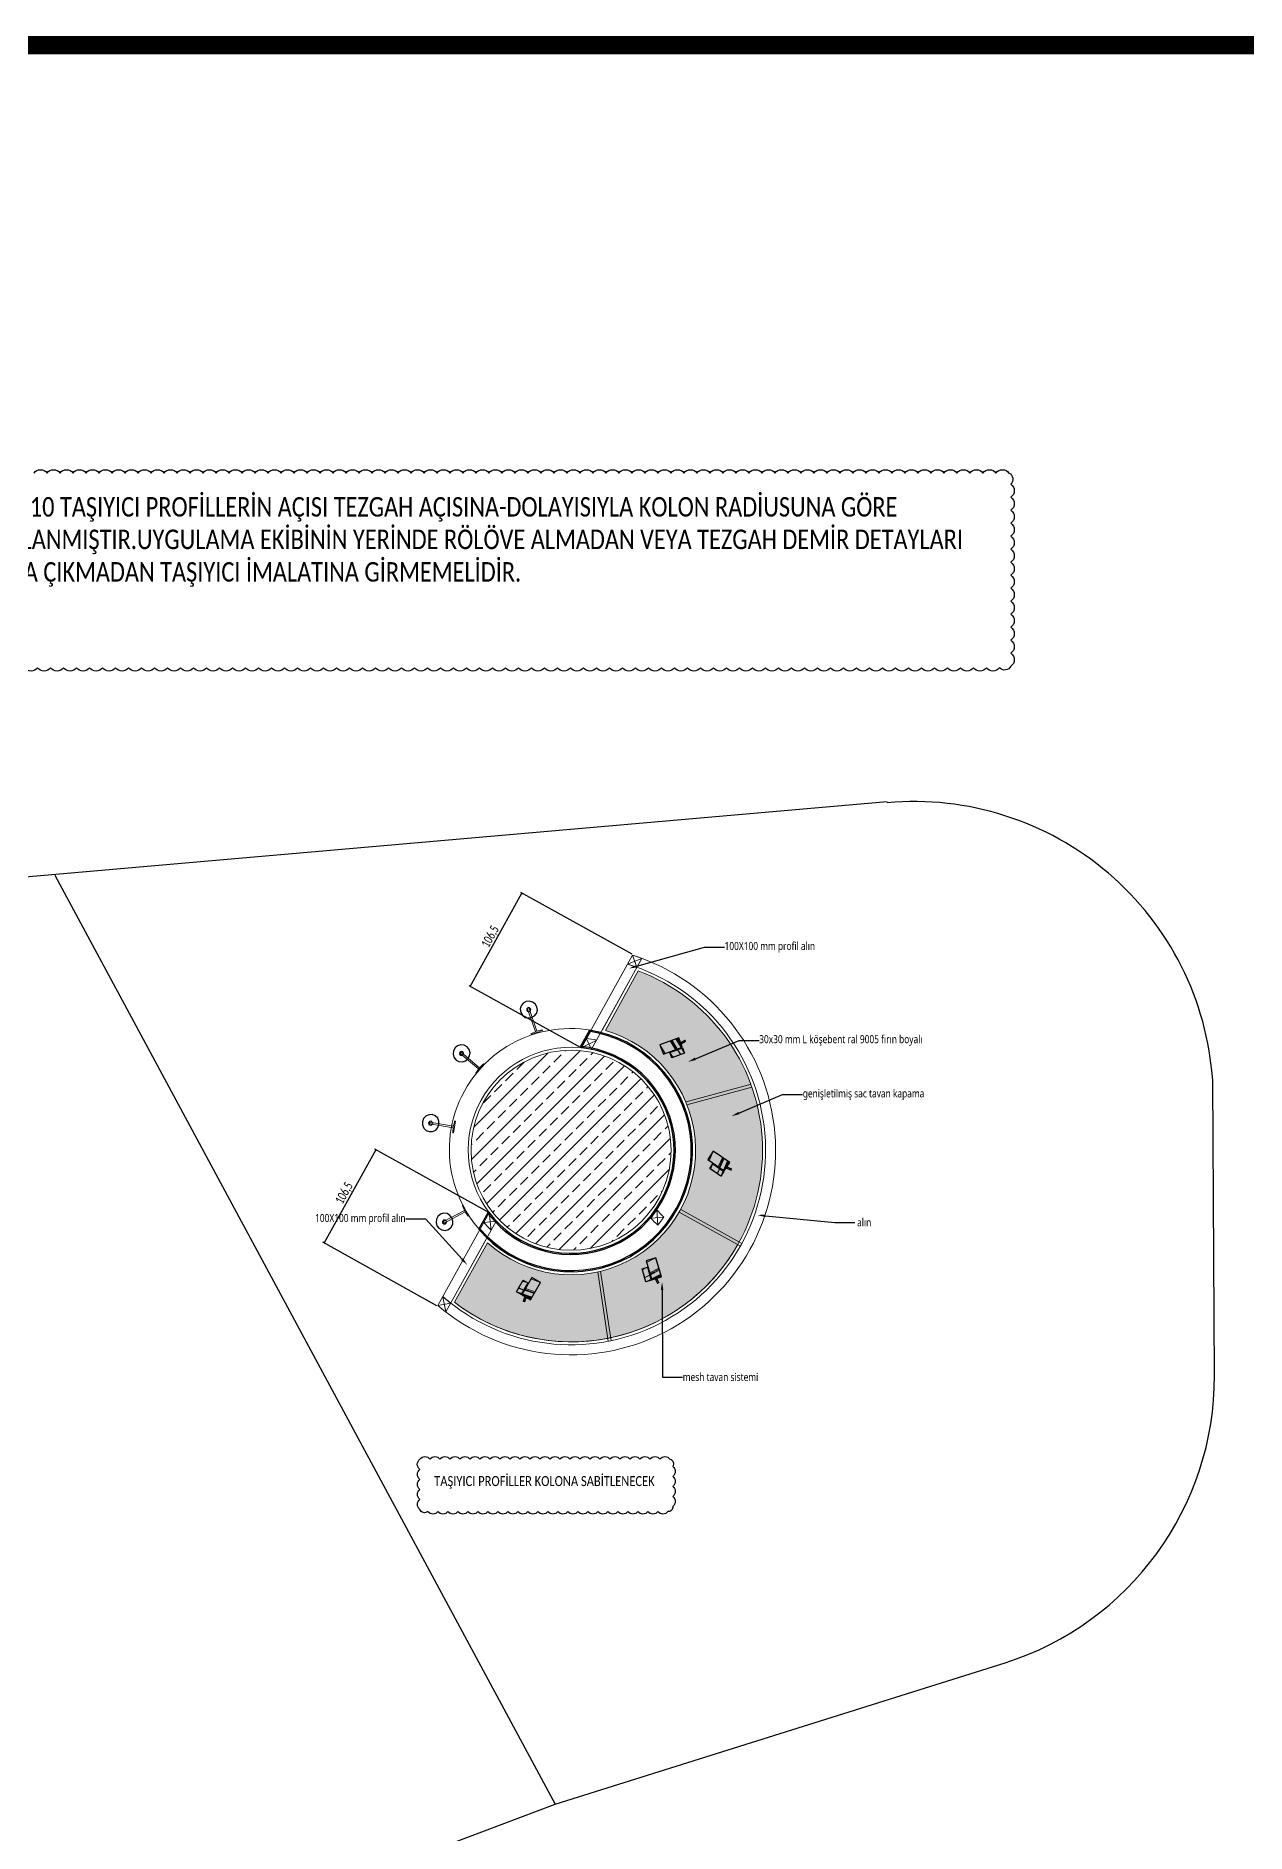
# Model space of a CAD drawing. Header units: millimetres. Extents: x 210628 to 232146, y -111309 to -91563.
# Drawn here: x 229661 to 230871, y -106738 to -104941 of the extents above; entities that cross this region are included whole.
import ezdxf
from ezdxf import colors
from ezdxf.entities.mleader import LeaderData, LeaderLine
from ezdxf.math import Vec2, Vec3

# ---------------------------------------------------------------- set-up
doc = ezdxf.new("R2010")
doc.units = ezdxf.units.MM
doc.header["$PDMODE"] = 2
doc.layers.get('0').update_dxf_attribs({"lineweight": 20})
for name, color, linetype, lineweight in [('ahsap', 34, 'Continuous', 25), ('alcıpan', 14, 'Continuous', 25), ('aydınlatma', 40, 'Continuous', 20), ('aydınlatma yazı', 1, 'Continuous', 20), ('demir-1', 103, 'Continuous', 20), ('irem rev', 23, 'Continuous', 30), ('KP', 167, 'Continuous', 30), ('mermer', 142, 'Continuous', 15), ('t_aydınlatma', 40, 'Continuous', 18), ('t_mutfak ekipmanları', 167, 'Continuous', 25), ('t_tarama', 253, 'Continuous', 5), ('tefris', 30, 'Continuous', 0), ('text', 1, 'Continuous', 20)]:
    doc.layers.add(name, color=color, linetype=linetype, lineweight=lineweight)
for name, color, linetype in [('S-COLS', 6, 'Continuous'), ('XR_FA_ARC_F0_UNIFREE$0$A960MN_Other Building', 8, 'Continuous'), ('yazı', 11, 'Continuous')]:
    doc.layers.add(name, color=color, linetype=linetype)
doc.styles.add('text2', font='calibri.ttf', dxfattribs={"width": 0.8})
doc.styles.add('Ölçü50', font='calibri.ttf', dxfattribs={"width": 0.7})
doc.dimstyles.new('olcu10', dxfattribs={"dimtxt": 9, "dimasz": 2, "dimexe": 1.25, "dimexo": 0.625, "dimgap": 0.5, "dimtad": 1, "dimdec": 1, "dimrnd": 0.5, "dimzin": 9, "dimtxsty": 'Ölçü50', "dimblk": 'ARCHTICK', "dimcen": 2, "dimclrd": 256, "dimclre": 256, "dimclrt": 6, "dimazin": 2, "dimtfac": 1, "dimtdec": 1, "dimtix": 1, "dimtmove": 0, "dimatfit": 3, "dimldrblk": 'ARCHTICK', "dimfxl": 1, "dimlwd": -1, "dimarcsym": 0})

# ---------------------------------------------------------------- blocks, each defined once
blk = doc.blocks.new('_ArchTick')
at = {"color": 0, "linetype": 'ByBlock', "const_width": 0.15}
blk.add_lwpolyline([(-0.5, -0.5), (0.5, 0.5)], dxfattribs=at)
blk = doc.blocks.new('*D184')
at = {"layer": 'DEFPOINTS', "color": 0, "transparency": 16777216}
for p in [(230114.6269236686, -106117.924298897, 0.002128644642380237), (229949.3668949858, -106147.7821513262), (230062.8085320215, -106210.9636342446)]:
    blk.add_point(p, dxfattribs=at)
at = {"layer": 'KP', "transparency": 16777216}
blk.add_line((230001.1852866329, -106054.7428159786), (229949.3668949858, -106147.7821513262), dxfattribs=at)
at = {"layer": 'KP', "lineweight": -2, "transparency": 16777216}
for p, q in [((230114.080899251, -106117.6201898123), (230000.0932377978, -106054.1345978091)), ((230062.262507604, -106210.6595251598), (229948.2748461507, -106147.1739331567))]:
    blk.add_line(p, q, dxfattribs=at)
at = {"layer": 'KP', "transparency": 16777216, "xscale": 2, "yscale": 2, "zscale": 2}
for p, rotation in [((230001.1852866329, -106054.7428159786), 60.88431670660876), ((229949.3668949858, -106147.7821513262), 240.8843167066088)]:
    blk.add_blockref('_ArchTick', p, dxfattribs=dict(at, rotation=rotation))
at = {"layer": 'KP', "color": 6, "transparency": 16777216, "insert": (229969.9915824924, -106098.3192691442), "char_height": 9, "attachment_point": 5, "rotation": 60.884316706608764, "style": 'Ölçü50'}
blk.add_mtext('106,5', dxfattribs=at)
blk = doc.blocks.new('*D185')
at = {"layer": 'DEFPOINTS', "color": 0, "transparency": 16777216}
for p in [(230147.1379731541, -105798.2902725611), (230257.9383505964, -105859.6382435369), (230206.3802191124, -105952.7572226618, 0.002128644642380277)]:
    blk.add_point(p, dxfattribs=at)
at = {"layer": 'KP', "transparency": 16777216}
blk.add_line((230095.5798416701, -105891.4092516859), (230147.1379731541, -105798.2902725611), dxfattribs=at)
at = {"layer": 'KP', "lineweight": -2, "transparency": 16777216}
for p, q in [((230257.3915675354, -105859.3355006029), (230146.0444070319, -105797.684786693)), ((230205.8334360514, -105952.4544797277), (230094.4862755479, -105890.8037658178))]:
    blk.add_line(p, q, dxfattribs=at)
at = {"layer": 'KP', "transparency": 16777216, "xscale": 2, "yscale": 2, "zscale": 2}
for p, rotation in [((230147.1379731541, -105798.2902725611), 61.02757090234716), ((230095.5798416701, -105891.4092516859), 241.0275709023472)]:
    blk.add_blockref('_ArchTick', p, dxfattribs=dict(at, rotation=rotation))
at = {"layer": 'KP', "color": 6, "transparency": 16777216, "insert": (230116.0670568265, -105841.9197694319), "char_height": 9, "attachment_point": 5, "rotation": 61.02757090234716, "style": 'Ölçü50'}
blk.add_mtext('106,5', dxfattribs=at)
blk = doc.blocks.new('APLİK')
at = {"layer": 't_aydınlatma', "lineweight": 9}
for points in [[(4951.826417867884, -11634.72055395575), (4951.741668463041, -11635.52498428224), (4951.65691905819, -11635.52498428224), (4951.65691905819, -11633.91629588416), (4951.741668463041, -11633.91629588416), (4951.826417867884, -11634.72055395575)], [(4951.813040204281, -11634.59360210337), (4954.992236318216, -11634.59360210337), (4954.992236318216, -11634.8053033606), (4951.817489236793, -11634.8053033606)]]:
    blk.add_lwpolyline(points, dxfattribs=at)
at = {"layer": 't_aydınlatma', "lineweight": 25}
for points in [[(4953.764403477278, -11634.72055395575), (4953.849152882125, -11635.14395647021), (4954.060681884464, -11635.52498428224), (4954.441709696493, -11635.778887987), (4954.865112210944, -11635.86363739185), (4955.330889427823, -11635.778887987), (4955.669542537431, -11635.52498428224), (4955.923446242192, -11635.14395647021), (4956.008195647039, -11634.72055395575), (4955.923446242192, -11634.2971514413), (4955.669542537431, -11633.91629588416), (4955.330889427823, -11633.66221992451), (4954.865112210944, -11633.57747051966), (4954.441709696493, -11633.66221992451), (4954.060681884464, -11633.91629588416), (4953.849152882125, -11634.2971514413), (4953.764403477278, -11634.72055395575)], [(4954.611208506183, -11634.72055395575), (4954.69595791103, -11634.88988051056), (4954.865112210944, -11634.9746299154), (4955.076985723063, -11634.88988051056), (4955.16139061813, -11634.72055395575), (4955.076985723063, -11634.50885269853), (4954.865112210944, -11634.42427554857), (4954.69595791103, -11634.50885269853), (4954.611208506183, -11634.72055395575)]]:
    blk.add_lwpolyline(points, dxfattribs=at)
blk = doc.blocks.new('küçük ray')
at = {"color": 1, "lineweight": 25, "extrusion": (-4.69335043e-08, -7.70594177e-08, 0.999999999999996)}
for p, q in [((-0.7120432537290072, -4.984823115999461, -4.175462519e-07), (-0.680393116500909, 0.0043162825859326, -3.1600623e-08)), ((-5.846146302168107, -4.044820957002228, -5.860716802e-07), (-9.599799020610131, -23.67630190474301, -2.2750342471e-06)), ((3.969288531181064, -5.921337773092091, -2.700022207e-07), (-5.846146302168107, -4.044820957002228, -5.860716802e-07)), ((0.216250996380495, -25.55282262343827, -1.9589362156e-06), (3.969288531181064, -5.921337773092091, -2.700022207e-07)), ((0.6468267995719545, -5.295510853145969, -3.777111346e-07), (0.680393116500909, -0.0043162825859326, 3.1600623e-08)), ((2.030833149040063, -19.04733220044727, -1.3724622124e-06), (4.725349236587589, -5.926134076253219, -2.348872427e-07)), ((3.63304795601789, -11.21122744500826, -6.934189872e-07), (3.029282469570262, -11.05605600518538, -7.097983964e-07)), ((4.569217755609769, -6.681234740513901, -3.004026578e-07), (3.814117091352726, -6.525103259533353, -3.23810777e-07)), ((4.725349236587589, -5.926134076253219, -2.348872427e-07), (10.1611625994924, -7.019391495385207, -6.40112532e-08)), ((10.1611625994924, -7.019391495385207, -6.40112532e-08), (7.61798559236513, -20.14093447706546, -1.194509924e-06)), ((-9.599799020610131, -23.67630190474301, -2.2750342471e-06), (0.216250996380495, -25.55282262343827, -1.9589362156e-06)), ((7.61798559236513, -20.14093447706546, -1.194509924e-06), (2.030833149040063, -19.04733220044727, -1.3724622124e-06))]:
    blk.add_line(p, q, dxfattribs=at)
at = {"color": 1, "lineweight": 0, "extrusion": (-4.69335043e-08, -7.70594177e-08, 0.999999999999996)}
for p, q in [((-0.7062869094120288, -4.077427232779882, -3.473526881e-07), (-0.680393116500909, 0.0043162825859326, -3.1600623e-08)), ((-0.680393116500909, 0.0043162825859326, -3.1600623e-08), (0.680393116500909, -0.0043162825859326, 3.1600623e-08)), ((-9.599799020610131, -23.67630190474301, -2.2750342471e-06), (-7.566190682389332, -12.95443122932192, -1.3533687703e-06)), ((-7.566190682389332, -12.95443122932192, -1.3533687703e-06), (-7.408143021715202, -11.89727539310479, -1.2644872265e-06)), ((-7.566190682389332, -12.95443122932192, -1.3533687703e-06), (2.563423292602692, -13.01869154493033, -8.829023520000001e-07)), ((-7.566190682389332, -12.95443122932192, -1.3533687703e-06), (2.563423292602692, -13.01869154493033, -8.829023520000001e-07)), ((-7.408143021715202, -11.89727539310479, -1.2644872265e-06), (-7.252011540732838, -11.14217472884411, -1.1989718115e-06)), ((-7.408143021715202, -11.89727539310479, -1.2644872265e-06), (2.87280613109533, -11.96249574986723, -7.869920982e-07)), ((-7.408143021715202, -11.89727539310479, -1.2644872265e-06), (2.87280613109533, -11.96249574986723, -7.869920982e-07)), ((-7.252011540732838, -11.14217472884411, -1.1989718115e-06), (-7.251051499578807, -10.99083955102833, -1.1872649527e-06)), ((-7.252011540732838, -11.14217472884411, -1.1989718115e-06), (2.877602434259188, -11.20643504445252, -7.285053932e-07)), ((-7.252011540732838, -11.14217472884411, -1.1989718115e-06), (2.877602434259188, -11.20643504445252, -7.285053932e-07)), ((-7.251051499578807, -10.99083955102833, -1.1872649527e-06), (-6.46909700126298, -6.913892338827277, -8.363979096e-07)), ((-7.251051499578807, -10.99083955102833, -1.1872649527e-06), (3.029282469570262, -11.05605600518538, -7.097983964e-07)), ((-7.251051499578807, -10.99083955102833, -1.1872649527e-06), (3.029282469570262, -11.05605600518538, -7.097983964e-07)), ((-6.46909700126298, -6.913892338827277, -8.363979096e-07), (-6.316456924791508, -6.612178121744362, -8.059840540000001e-07)), ((-6.46909700126298, -6.913892338827277, -8.363979096e-07), (3.811236967890636, -6.979108792984334, -3.589313533e-07)), ((-6.46909700126298, -6.913892338827277, -8.363979096e-07), (3.811236967890636, -6.979108792984334, -3.589313533e-07)), ((-6.316456924791508, -6.612178121744362, -8.059840540000001e-07), (-6.315496883637477, -6.460842943924942, -7.942771953e-07)), ((-6.316456924791508, -6.612178121744362, -8.059840540000001e-07), (3.813157050198696, -6.676438437352772, -3.355176358e-07)), ((-6.316456924791508, -6.612178121744362, -8.059840540000001e-07), (3.813157050198696, -6.676438437352772, -3.355176358e-07)), ((-6.315496883637477, -6.460842943924942, -7.942771953e-07), (-6.160325443819147, -5.857077457483682, -7.404686390000001e-07)), ((-6.315496883637477, -6.460842943924942, -7.942771953e-07), (3.814117091352726, -6.525103259533353, -3.23810777e-07)), ((-6.315496883637477, -6.460842943924942, -7.942771953e-07), (3.814117091352726, -6.525103259533353, -3.23810777e-07)), ((-6.160325443819147, -5.857077457483682, -7.404686390000001e-07), (-6.15648918180932, -5.252351929892028, -6.936887927e-07)), ((-6.160325443819147, -5.857077457483682, -7.404686390000001e-07), (3.969288531181064, -5.921337773092091, -2.700022207e-07)), ((-6.160325443819147, -5.857077457483682, -7.404686390000001e-07), (3.969288531181064, -5.921337773092091, -2.700022207e-07)), ((-6.15648918180932, -5.252351929892028, -6.936887927e-07), (-6.003237824294501, -4.951256799075054, -6.63293954e-07)), ((-6.15648918180932, -5.252351929892028, -6.936887927e-07), (0.6468267995719545, -5.295510853145969, -3.777111346e-07)), ((-6.15648918180932, -5.252351929892028, -6.936887927e-07), (0.6468267995719545, -5.295510853145969, -3.777111346e-07)), ((-6.003237824294501, -4.951256799075054, -6.63293954e-07), (-0.7120432537290072, -4.984823115999461, -4.175462519e-07)), ((-6.003237824294501, -4.951256799075054, -6.63293954e-07), (-0.7120432537290072, -4.984823115999461, -4.175462519e-07)), ((-0.7120432537290072, -4.984823115999461, -4.175462519e-07), (-5.846146302168107, -4.044820957002228, -5.860716802e-07)), ((-0.7120432537290072, -4.984823115999461, -4.175462519e-07), (-0.7062869094120288, -4.077427232779882, -3.473526881e-07)), ((0.6468267995719545, -5.295510853145969, -3.777111346e-07), (-0.7120432537290072, -4.984823115999461, -4.175462519e-07)), ((0.6468267995719545, -5.295510853145969, -3.777111346e-07), (-0.7120432537290072, -4.984823115999461, -4.175462519e-07)), ((-0.7120432537290072, -4.984823115999461, -4.175462519e-07), (0.6487429792728108, -4.993455681174964, -3.543450059e-07)), ((-0.7120432537290072, -4.984823115999461, -4.175462519e-07), (0.6487429792728108, -4.993455681174964, -3.543450059e-07)), ((-0.7062869094120288, -4.077427232779882, -3.473526881e-07), (0.6544993235897894, -4.086059797951747, -2.84151442e-07)), ((-0.7062869094120288, -4.077427232779882, -3.473526881e-07), (0.6544993235897894, -4.086059797951747, -2.84151442e-07)), ((3.969288531181064, -5.921337773092091, -2.700022207e-07), (0.6468267995719545, -5.295510853145969, -3.777111346e-07)), ((0.6487429792728108, -4.993455681174964, -3.543450059e-07), (0.6544993235897894, -4.086059797951747, -2.84151442e-07)), ((0.6544993235897894, -4.086059797951747, -2.84151442e-07), (0.680393116500909, -0.0043162825859326, 3.1600623e-08)), ((0.681150132199491, -23.74152226150545, -1.7975391188e-06), (2.563423292602692, -13.01869154493033, -8.829023520000001e-07)), ((2.030833149040063, -19.04733220044727, -1.3724622124e-06), (3.63304795601789, -11.21122744500826, -6.934189872e-07)), ((2.563423292602692, -13.01869154493033, -8.829023520000001e-07), (2.87280613109533, -11.96249574986723, -7.869920982e-07)), ((2.87280613109533, -11.96249574986723, -7.869920982e-07), (2.877602434259188, -11.20643504445252, -7.285053932e-07)), ((2.877602434259188, -11.20643504445252, -7.285053932e-07), (3.029282469570262, -11.05605600518538, -7.097983964e-07)), ((3.029282469570262, -11.05605600518538, -7.097983964e-07), (3.811236967890636, -6.979108792984334, -3.589313533e-07)), ((3.029282469570262, -11.05605600518538, -7.097983964e-07), (3.811236967890636, -6.979108792984334, -3.589313533e-07)), ((3.63304795601789, -11.21122744500826, -6.934189872e-07), (3.029282469570262, -11.05605600518538, -7.097983964e-07)), ((3.029282469570262, -11.05605600518538, -7.097983964e-07), (3.63400799717192, -11.05989226719612, -6.817121284e-07)), ((3.029282469570262, -11.05605600518538, -7.097983964e-07), (3.63400799717192, -11.05989226719612, -6.817121284e-07)), ((3.63304795601789, -11.21122744500826, -6.934189872e-07), (3.63400799717192, -11.05989226719612, -6.817121284e-07)), ((3.63304795601789, -11.21122744500826, -6.934189872e-07), (9.378248060017084, -11.2476738853984, -4.26585155e-07)), ((3.63304795601789, -11.21122744500826, -6.934189872e-07), (9.378248060017084, -11.2476738853984, -4.26585155e-07)), ((3.63400799717192, -11.05989226719612, -6.817121284e-07), (4.415962495493204, -6.982945054995071, -3.308450853e-07)), ((3.63400799717192, -11.05989226719612, -6.817121284e-07), (4.415962495493204, -6.982945054995071, -3.308450853e-07)), ((3.63400799717192, -11.05989226719612, -6.817121284e-07), (9.530543278989622, -11.09729874874028, -4.078495862e-07)), ((3.63400799717192, -11.05989226719612, -6.817121284e-07), (9.530543278989622, -11.09729874874028, -4.078495862e-07)), ((3.811236967890636, -6.979108792984334, -3.589313533e-07), (3.813157050198696, -6.676438437352772, -3.355176358e-07)), ((3.811236967890636, -6.979108792984334, -3.589313533e-07), (3.813157050198696, -6.676438437352772, -3.355176358e-07)), ((3.811236967890636, -6.979108792984334, -3.589313533e-07), (4.415962495493204, -6.982945054995071, -3.308450853e-07)), ((3.811236967890636, -6.979108792984334, -3.589313533e-07), (4.415962495493204, -6.982945054995071, -3.308450853e-07)), ((3.813157050198696, -6.676438437352772, -3.355176358e-07), (3.814117091352726, -6.525103259533353, -3.23810777e-07)), ((3.813157050198696, -6.676438437352772, -3.355176358e-07), (4.569217755609769, -6.681234740513901, -3.004026578e-07)), ((3.813157050198696, -6.676438437352772, -3.355176358e-07), (4.569217755609769, -6.681234740513901, -3.004026578e-07)), ((3.814117091352726, -6.525103259533353, -3.23810777e-07), (3.969288531181064, -5.921337773092091, -2.700022207e-07)), ((4.569217755609769, -6.681234740513901, -3.004026578e-07), (3.814117091352726, -6.525103259533353, -3.23810777e-07)), ((4.415962495493204, -6.982945054995071, -3.308450853e-07), (4.569217755609769, -6.681234740513901, -3.004026578e-07)), ((4.415962495493204, -6.982945054995071, -3.308450853e-07), (4.569217755609769, -6.681234740513901, -3.004026578e-07)), ((4.415962495493204, -6.982945054995071, -3.308450853e-07), (10.1611625994924, -7.019391495385207, -6.40112532e-08)), ((4.415962495493204, -6.982945054995071, -3.308450853e-07), (10.1611625994924, -7.019391495385207, -6.40112532e-08)), ((4.569217755609769, -6.681234740513901, -3.004026578e-07), (4.570177796763798, -6.529899562698118, -2.88695799e-07)), ((4.569217755609769, -6.681234740513901, -3.004026578e-07), (8.802296448798643, -6.708088574581777, -1.037987817e-07)), ((4.569217755609769, -6.681234740513901, -3.004026578e-07), (8.802296448798643, -6.708088574581777, -1.037987817e-07)), ((4.570177796763798, -6.529899562698118, -2.88695799e-07), (8.0471957845416, -6.551957093601231, -1.272069009e-07)), ((4.570177796763798, -6.529899562698118, -2.88695799e-07), (8.0471957845416, -6.551957093601231, -1.272069009e-07)), ((8.0471957845416, -6.551957093601231, -1.272069009e-07), (4.725349236587589, -5.926134076253219, -2.348872427e-07)), ((7.926753247201757, -19.08473477938605, -1.0986282422e-06), (9.378248060017084, -11.2476738853984, -4.26585155e-07)), ((8.802296448798643, -6.708088574581777, -1.037987817e-07), (8.0471957845416, -6.551957093601231, -1.272069009e-07)), ((10.1611625994924, -7.019391495385207, -6.40112532e-08), (8.802296448798643, -6.708088574581777, -1.037987817e-07)), ((9.378248060017084, -11.2476738853984, -4.26585155e-07), (9.530543278989622, -11.09729874874028, -4.078495862e-07)), ((9.530543278989622, -11.09729874874028, -4.078495862e-07), (10.1611625994924, -7.019391495385207, -6.40112532e-08)), ((0.216250996380495, -25.55282262343827, -1.9589362156e-06), (-9.599799020610131, -23.67630190474301, -2.2750342471e-06)), ((-9.599799020610131, -23.67630190474301, -2.2750342471e-06), (0.681150132199491, -23.74152226150545, -1.7975391188e-06)), ((-9.599799020610131, -23.67630190474301, -2.2750342471e-06), (0.681150132199491, -23.74152226150545, -1.7975391188e-06)), ((7.61798559236513, -20.14093447706546, -1.194509924e-06), (2.030833149040063, -19.04733220044727, -1.3724622124e-06)), ((2.030833149040063, -19.04733220044727, -1.3724622124e-06), (7.926753247201757, -19.08473477938605, -1.0986282422e-06)), ((2.030833149040063, -19.04733220044727, -1.3724622124e-06), (7.926753247201757, -19.08473477938605, -1.0986282422e-06))]:
    blk.add_line(p, q, dxfattribs=at)
at = {"color": 1, "lineweight": 0}
for points in [[(-0.680393116500909, 0.0043162825859326, -3.1600623e-08), (-0.680393116500909, 0.0043162825859326, -3.1600623e-08), (0.680393116500909, -0.0043162825859326, 3.1600623e-08), (0.680393116500909, -0.0043162825859326, 3.1600623e-08), (0.680393116500909, -0.0043162825859326, 3.1600623e-08), (-0.680393116500909, 0.0043162825859326, -3.1600623e-08), (-0.680393116500909, 0.0043162825859326, -3.1600623e-08)], [(-6.160325443819147, -5.857077457483682, -7.404686390000001e-07), (-6.160325443819147, -5.857077457483682, -7.404686390000001e-07), (3.969288531181064, -5.921337773092091, -2.700022207e-07), (3.969288531181064, -5.921337773092091, -2.700022207e-07), (3.969288531181064, -5.921337773092091, -2.700022207e-07), (-6.160325443819147, -5.857077457483682, -7.404686390000001e-07), (-6.160325443819147, -5.857077457483682, -7.404686390000001e-07)], [(-6.160325443819147, -5.857077457483682, -7.404686390000001e-07), (-6.160325443819147, -5.857077457483682, -7.404686390000001e-07), (3.969288531181064, -5.921337773092091, -2.700022207e-07), (3.969288531181064, -5.921337773092091, -2.700022207e-07), (3.969288531181064, -5.921337773092091, -2.700022207e-07), (-6.160325443819147, -5.857077457483682, -7.404686390000001e-07), (-6.160325443819147, -5.857077457483682, -7.404686390000001e-07)]]:
    blk.add_open_spline(points, degree=3, knots=[0, 0, 0, 0, 1, 1, 1, 2, 2, 2, 2], dxfattribs=at)

msp = doc.modelspace()

# ---------------------------------------------------------------- hatches: boundary and pattern name
at = {"layer": 'KP'}
h = msp.add_hatch(dxfattribs=at)
h.set_pattern_fill('HONEY', color=256)
h.set_pattern_definition([(0, (0, 0), (4.7625, 2.749630645), [3.175, -6.35]), (120, (0, 0), (-4.762499989594191, 2.749630663023391), [3.174999999999999, -6.349999999999999]), (59.99999999999999, (0, 0), (1.040580910327549e-08, 5.499261308023389), [-6.35, 3.175])])
edge = h.paths.add_edge_path()
edge.add_arc((230196.4177867332, -106055.3203475908), 124.4999999999961, 227.9061570164787, 434.0239392941644)
edge.add_line((230230.6846311198, -105935.6289386436), (230263.595458161, -105875.9898971326))
edge.add_arc((230196.4177867332, -106055.3203475908), 191.4999999999961, -127.48478959250741, 69.4639143886588, ccw=False)
edge.add_line((230079.8803095468, -106207.278455012), (230112.9595998982, -106147.7053087599))
at = {"layer": 'S-COLS', "lineweight": 5}
h = msp.add_hatch(dxfattribs=at)
h.set_pattern_fill('FP_2837', color=256, scale=0.1, style=0, pattern_type=2)
h.set_pattern_definition([(44.99999999999999, (161796.3052014995, -138455.3160551281), (-14.82640285588517, 14.82640285588518), []), (44.99999999999999, (161811.1316014995, -138455.3160551281), (-14.82640285588517, 14.82640285588518), [10.4838, -5.2419])])
h.paths.add_polyline_path([(230196.3052011897, -106155.3160551281), (230207.5016488, -106154.6872761174), (230218.5572945853, -106152.8088463463), (230229.3331073852, -106149.7043881589), (230239.6935751014, -106145.4129419183), (230249.5084088412, -106139.9884750509), (230258.6541813755, -106133.4992033749), (230267.0158793083, -106126.0267332467), (230274.4883494365, -106117.665035314), (230280.9776211125, -106108.5192627796), (230286.4020879799, -106098.7044290398), (230290.6935342205, -106088.3439613236), (230293.7979924079, -106077.5681485237), (230295.676422179, -106066.5125027384), (230296.3052011897, -106055.3160551281), (230295.676422179, -106044.1196075177), (230293.7979924079, -106033.0639617324), (230290.6935342205, -106022.2881489326), (230286.4020879799, -106011.9276812163), (230280.9776211125, -106002.1128474765), (230274.4883494365, -105992.9670749422), (230267.0158793083, -105984.6053770094), (230258.2763484245, -105976.8648201058), (230249.5084088412, -105970.6436352053), (230239.6935751014, -105965.2191683378), (230229.3331073852, -105960.9277220972), (230218.5572945853, -105957.8232639099), (230207.5016488, -105955.9448341388), (230196.3052011897, -105955.3160551281), (230185.1087535793, -105955.9448341388), (230174.0531077941, -105957.8232639099), (230163.2772949942, -105960.9277220972), (230152.9168272779, -105965.2191683378), (230143.1019935381, -105970.6436352053), (230133.9562210038, -105977.1329068813), (230125.594523071, -105984.6053770094), (230118.1220529429, -105992.9670749422), (230111.6327812669, -106002.1128474765), (230106.2083143994, -106011.9276812163), (230101.9168681588, -106022.2881489326), (230098.8124099715, -106033.0639617324), (230096.9339802004, -106044.1196075177), (230096.3052011897, -106055.3160551281), (230096.9339802004, -106066.5125027384), (230098.8124099715, -106077.5681485237), (230101.9168681588, -106088.3439613236), (230106.2083143994, -106098.7044290398), (230111.6327812669, -106108.5192627796), (230118.1220529429, -106117.6650353139), (230125.594523071, -106126.0267332467), (230133.9562210038, -106133.4992033749), (230143.1019935381, -106139.9884750509), (230153.7299726768, -106145.7497577707), (230163.2772949942, -106149.7043881589), (230174.0531077941, -106152.8088463463), (230185.1087535793, -106154.6872761174)], flags=0)

# ---------------------------------------------------------------- linework, layer by layer
at = {"color": 2, "const_width": 18.49179684437573}
msp.add_lwpolyline([(226027.7792108416, -107815.5738040204), (226027.7792108416, -104950.4875971239), (232136.4599491765, -104950.4875971239), (232136.4599491765, -107815.5738040204)], close=True, dxfattribs=at)
at = {"layer": 'ahsap', "elevation": 0.002128644642380237}
msp.add_lwpolyline([(230149.3412709529, -106143.3594894142), (230149.3423017894, -106143.3576195435)], dxfattribs=at)
at = {"layer": 'alcıpan', "elevation": 0.002128644642380237}
for points in [[(230214.6884397986, -105935.2019341949), (230204.9820709553, -105952.6770183583)], [(230216.0031490489, -105935.4092822842), (230206.3437840649, -105952.7997419695)], [(230104.09676797, -106134.3081915576), (230113.8031368134, -106116.8331073942)]]:
    msp.add_lwpolyline(points, dxfattribs=at)
at = {"layer": 'alcıpan'}
for centre, radius, start, end in [((230196.4177867332, -106055.3203475908, 0.002128644642380237), 121.4999999999961, 220.5495725535017, 81.3512978245292), ((230196.4177867332, -106055.3203475908, 0.002128644642380237), 120.2499999999961, 220.9632024219584, 81.5729660798198), ((230196.4177867332, -106055.3203475908, 0.002128644642380237), 102.9999999999961, 216.6704288791647, 85.23044149877602), ((230196.4177867332, -106055.3203475908, 0.002128644642380237), 104.2499999999961, 217.7296402167063, 84.92091342299857), ((230196.3052011896, -106055.3160551281, 0.002128644642380237), 200.9999999999961, 240.9541359005106, 240.9544770116844)]:
    msp.add_arc(centre, radius, start, end, dxfattribs=at)
at = {"layer": 'demir-1'}
for p, q in [((230206.3438752847, -105952.7997508014, 0.00212864464238009), (230257.7509021996, -105860.2344717638, 0.002128644642380289)), ((230216.9163701128, -105954.3697202733, 0.002128644642380143), (230267.0250025253, -105863.5658396914, 0.0021286446423801)), ((230227.7066733314, -105934.8161751509, 0.002128644642380149), (230260.744214619, -105874.9475096261, 0.002128644642380166)), ((230230.6846311198, -105935.6289386436, 0.002128644642380149), (230263.595458161, -105875.9898971326, 0.002128644642380166)), ((230262.2125192198, -105872.2867354399, 0.002128644642380166), (230267.0250025253, -105863.5658396914, 0.0021286446423801)), ((230071.0951154702, -106216.9200940866, 0.002128644642380132), (230121.5082861817, -106126.0138177781, 0.002128644642380237)), ((230109.381937261, -106127.3678016798, 0.002128644642380446), (230121.5489173809, -106126.0568473764, 0.002128644642380237)), ((230114.6269236686, -106117.924298897, 0.002128644642380237), (230116.4768439978, -106135.1890233962, 0.002128644642380237)), ((230276.0441457268, -106123.031184775, 0.002128644642380237), (230289.0930018679, -106122.0951498219, 0.002128644642380237)), ((230283.1543790604, -106130.2738355389, 0.002128644642380132), (230282.0414695338, -106114.7900663086, 0.002128644642380237)), ((230077.4855003057, -106205.4115240307, 0.002128644642380146), (230110.6935152329, -106145.6065551518, 0.002128644642380215)), ((230079.8803095468, -106207.278455012, 0.002128644642380145), (230112.9595998982, -106147.7053087599, 0.002128644642380214)), ((230063.1556122702, -106210.5974603725, 0.002128644642380237), (230075.9932850845, -106208.0789360551, 0.002128644642380237)), ((230071.0951154702, -106216.9200940866, 0.002128644642380132), (230068.1044409461, -106201.6871842174, 0.002128644642380237))]:
    msp.add_line(p, q, dxfattribs=at)
for points, elevation in [([(230267.0250025253, -105863.5658396914), (230252.7892923749, -105869.1685188281)], 0.002128644642380169), ([(230257.7509021996, -105860.2344717638), (230262.2186785557, -105872.2889496413)], 0.002128644642380289), ([(230221.9865733905, -105945.2614078064), (230206.3802045796, -105952.757229642)], 0.002128644642380158), ([(230211.6165022357, -105943.3193141445), (230216.9222159335, -105954.3819090098)], 0.002128644642380237), ([(230211.7703012475, -105953.4836895452), (230211.7767848203, -105953.4719250318)], 0.002128644642380237), ([(230311.3723239247, -106007.0235930909), (230376.3738893881, -105989.3103654727)], 0.002128644642380149), ([(230312.1610763131, -106009.9180480776), (230377.1626417764, -105992.2048204594)], 0.002128644642380149), ([(230063.1556122702, -106210.5974603725), (230114.6269236686, -106117.924298897)], 0.002128644642380237), ([(230276.0441457268, -106123.031184775), (230282.0414695334, -106114.7900663032)], 0.002128644642380237), ([(230283.153186531, -106130.2572440277), (230289.0930018679, -106122.0951498219)], 0.002128644642380237), ([(230304.5422351131, -106117.0565733005), (230365.7228748815, -106151.0702563606)], 0.002128644642380237), ([(230305.999964191, -106114.4345462345), (230367.1806039595, -106148.4482292945)], 0.002128644642380237), ([(230233.609602887, -106246.2313708744), (230222.9861232007, -106176.9524712151)], 0.002128644642380237), ([(230236.5531143415, -106245.6343131261), (230225.9173040999, -106176.2750022145)], 0.002128644642380237)]:
    msp.add_lwpolyline(points, dxfattribs=dict(at, elevation=elevation))
msp.add_circle((230196.4177867332, -106055.3203475908, 0.002128644642380237), 99.99999999999606, dxfattribs=at)
for centre, radius, start, end in [((230196.4177867332, -106055.3203475908, 0.002128644642380237), 204.4999999999961, 229.3561366507058, 72.54735584973845), ((230196.4177867332, -106055.3203475908, 0.002128644642380237), 194.4999999999961, 228.7510108234341, 73.15235350643503), ((230196.4177867332, -106055.3203475908, 0.002128644642380237), 191.4999999999961, 232.5152104074926, 69.46391438865884), ((230196.4177867332, -106055.3203475908, 0.002128644642380237), 194.5000000000143, 70.22618266541322, 73.15235350643854), ((230232.9185780486, -105943.9391078537, 0.0021286446423801), 87.31042564142071, 67.00604290329844, 73.47616479148779), ((230196.4177867332, -106055.3203475908, 0.002128644642380237), 124.4999999999961, 227.9061570164787, 74.02393929416438), ((230195.7930080228, -106056.4682404801, 0.002128644642380237), 114.2499999999961, 76.74617674814705, 82.03900922208928), ((230196.4177867332, -106055.3203475908, 0.002128644642380237), 126.4999999999961, 75.18318755982021, 75.1894948231065), ((230195.7924369539, -106056.4714056585, 0.002128644642380277), 104.2532152296207, 78.30642536516886, 84.17108703849046), ((230194.2027946922, -106057.552434306, 0.002128644642380342), 109.8579235964192, 219.4575221515606, 224.9670445520071), ((230428.6977052079, -105980.28003513, 0.002128644642380237), 208.9999998737095, 223.0800782740941, 225.8627481851215), ((230428.6977052881, -105980.280035051, 0.002128644642380237), 198.9999999862527, 222.5263966142113, 225.4500203214233), ((230196.4177867332, -106055.3203475908, 0.002128644642380237), 191.4999999999961, 232.5152104074923, 330.5032586829018), ((230197.2841789209, -106050.3148114193, 0.002128644642380237), 208.9999998737095, 230.076556408639, 232.8592263196632), ((230197.2841789908, -106050.3148113311, 0.002128644642380237), 198.9999999862527, 229.5228747488048, 232.4464984560188)]:
    msp.add_arc(centre, radius, start, end, dxfattribs=at)
at = {"layer": 'irem rev'}
msp.add_lwpolyline([(229659.2959270353, -105378.2721712817, -0.52056705), (229672.2959270353, -105378.2721712817, -0.52056705), (229685.2959270353, -105378.2721712817, -0.52056705), (229698.2959270353, -105378.2721712817, -0.52056705), (229711.2959270353, -105378.2721712817, -0.52056705), (229724.2959270353, -105378.2721712817, -0.52056705), (229737.2959270353, -105378.2721712817, -0.52056705), (229750.2959270353, -105378.2721712817, -0.52056705), (229763.2959270353, -105378.2721712817, -0.52056705), (229776.2959270353, -105378.2721712817, -0.52056705), (229789.2959270353, -105378.2721712817, -0.52056705), (229802.2959270353, -105378.2721712817, -0.52056705), (229815.2959270353, -105378.2721712817, -0.52056705), (229828.2959270353, -105378.2721712817, -0.52056705), (229841.2959270353, -105378.2721712817, -0.52056705), (229854.2959270353, -105378.2721712817, -0.52056705), (229867.2959270353, -105378.2721712817, -0.52056705), (229880.2959270353, -105378.2721712817, -0.52056705), (229893.2959270353, -105378.2721712817, -0.52056705), (229906.2959270353, -105378.2721712817, -0.52056705), (229919.2959270353, -105378.2721712817, -0.52056705), (229932.2959270353, -105378.2721712817, -0.52056705), (229945.2959270353, -105378.2721712817, -0.52056705), (229958.2959270353, -105378.2721712817, -0.52056705), (229971.2959270353, -105378.2721712817, -0.52056705), (229984.2959270353, -105378.2721712817, -0.52056705), (229997.2959270353, -105378.2721712817, -0.52056705), (230010.2959270353, -105378.2721712817, -0.52056705), (230023.2959270353, -105378.2721712817, -0.52056705), (230036.2959270353, -105378.2721712817, -0.52056705), (230049.2959270353, -105378.2721712817, -0.52056705), (230062.2959270353, -105378.2721712817, -0.52056705), (230075.2959270353, -105378.2721712817, -0.52056705), (230088.2959270353, -105378.2721712817, -0.52056705), (230101.2959270353, -105378.2721712817, -0.52056705), (230114.2959270353, -105378.2721712817, -0.52056705), (230127.2959270353, -105378.2721712817, -0.52056705), (230140.2959270353, -105378.2721712817, -0.52056705), (230153.2959270353, -105378.2721712817, -0.52056705), (230166.2959270353, -105378.2721712817, -0.52056705), (230179.2959270353, -105378.2721712817, -0.52056705), (230192.2959270353, -105378.2721712817, -0.52056705), (230205.2959270353, -105378.2721712817, -0.52056705), (230218.2959270353, -105378.2721712817, -0.52056705), (230231.2959270353, -105378.2721712817, -0.52056705), (230244.2959270353, -105378.2721712817, -0.52056705), (230257.2959270353, -105378.2721712817, -0.52056705), (230270.2959270353, -105378.2721712817, -0.52056705), (230283.2959270353, -105378.2721712817, -0.52056705), (230296.2959270353, -105378.2721712817, -0.52056705), (230309.2959270353, -105378.2721712817, -0.52056705), (230322.2959270353, -105378.2721712817, -0.52056705), (230335.2959270353, -105378.2721712817, -0.52056705), (230348.2959270353, -105378.2721712817, -0.52056705), (230361.2959270353, -105378.2721712817, -0.52056705), (230374.2959270353, -105378.2721712817, -0.52056705), (230387.2959270353, -105378.2721712817, -0.52056705), (230400.2959270353, -105378.2721712817, -0.52056705), (230413.2959270353, -105378.2721712817, -0.52056705), (230426.2959270353, -105378.2721712817, -0.52056705), (230439.2959270353, -105378.2721712817, -0.52056705), (230452.2959270353, -105378.2721712817, -0.52056705), (230465.2959270353, -105378.2721712817, -0.52056705), (230478.2959270353, -105378.2721712817, -0.52056705), (230491.2959270353, -105378.2721712817, -0.52056705), (230504.2959270353, -105378.2721712817, -0.52056705), (230517.2959270353, -105378.2721712817, -0.52056705), (230530.2959270353, -105378.2721712817, -0.52056705), (230543.2959270353, -105378.2721712817, -0.52056705), (230556.2959270353, -105378.2721712817, -0.52056705), (230569.2959270353, -105378.2721712817, -0.52056705), (230582.2959270353, -105378.2721712817, -0.52056705), (230595.2959270353, -105378.2721712817, -0.52056705), (230608.2959270353, -105378.2721712817, -0.52056705), (230621.2959270353, -105378.2721712817, -0.52056705), (230634.2959270353, -105378.2721712817, -0.52056705), (230636.2158630407, -105389.3522352762, -0.52056705), (230636.2158630407, -105402.3522352762, -0.52056705), (230636.2158630407, -105415.3522352762, -0.52056705), (230636.2158630407, -105428.3522352762, -0.52056705), (230636.2158630407, -105441.3522352762, -0.52056705), (230636.2158630407, -105454.3522352762, -0.52056705), (230636.2158630407, -105467.3522352762, -0.52056705), (230636.2158630407, -105480.3522352762, -0.52056705), (230636.2158630407, -105493.3522352762, -0.52056705), (230636.2158630407, -105506.3522352762, -0.52056705), (230636.2158630407, -105519.3522352762, -0.52056705), (230636.2158630407, -105532.3522352762, -0.52056705), (230636.2158630407, -105545.3522352762, -0.52056705), (230636.2158630407, -105558.3522352762, -0.52056705), (230636.2158630407, -105571.3522352762, -0.52056705), (230624.7938184583, -105572.9301906938, -0.52056705), (230611.7938184583, -105572.9301906938, -0.52056705), (230598.7938184583, -105572.9301906938, -0.52056705), (230585.7938184583, -105572.9301906938, -0.52056705), (230572.7938184583, -105572.9301906938, -0.52056705), (230559.7938184583, -105572.9301906938, -0.52056705), (230546.7938184583, -105572.9301906938, -0.52056705), (230533.7938184583, -105572.9301906938, -0.52056705), (230520.7938184583, -105572.9301906938, -0.52056705), (230507.7938184583, -105572.9301906938, -0.52056705), (230494.7938184583, -105572.9301906938, -0.52056705), (230481.7938184583, -105572.9301906938, -0.52056705), (230468.7938184583, -105572.9301906938, -0.52056705), (230455.7938184583, -105572.9301906938, -0.52056705), (230442.7938184583, -105572.9301906938, -0.52056705), (230429.7938184583, -105572.9301906938, -0.52056705), (230416.7938184583, -105572.9301906938, -0.52056705), (230403.7938184583, -105572.9301906938, -0.52056705), (230390.7938184583, -105572.9301906938, -0.52056705), (230377.7938184583, -105572.9301906938, -0.52056705), (230364.7938184583, -105572.9301906938, -0.52056705), (230351.7938184583, -105572.9301906938, -0.52056705), (230338.7938184583, -105572.9301906938, -0.52056705), (230325.7938184583, -105572.9301906938, -0.52056705), (230312.7938184583, -105572.9301906938, -0.52056705), (230299.7938184583, -105572.9301906938, -0.52056705), (230286.7938184583, -105572.9301906938, -0.52056705), (230273.7938184583, -105572.9301906938, -0.52056705), (230260.7938184583, -105572.9301906938, -0.52056705), (230247.7938184583, -105572.9301906938, -0.52056705), (230234.7938184583, -105572.9301906938, -0.52056705), (230221.7938184583, -105572.9301906938, -0.52056705), (230208.7938184583, -105572.9301906938, -0.52056705), (230195.7938184583, -105572.9301906938, -0.52056705), (230182.7938184583, -105572.9301906938, -0.52056705), (230169.7938184583, -105572.9301906938, -0.52056705), (230156.7938184583, -105572.9301906938, -0.52056705), (230143.7938184583, -105572.9301906938, -0.52056705), (230130.7938184583, -105572.9301906938, -0.52056705), (230117.7938184583, -105572.9301906938, -0.52056705), (230104.7938184583, -105572.9301906938, -0.52056705), (230091.7938184583, -105572.9301906938, -0.52056705), (230078.7938184583, -105572.9301906938, -0.52056705), (230065.7938184583, -105572.9301906938, -0.52056705), (230052.7938184583, -105572.9301906938, -0.52056705), (230039.7938184583, -105572.9301906938, -0.52056705), (230026.7938184583, -105572.9301906938, -0.52056705), (230013.7938184583, -105572.9301906938, -0.52056705), (230000.7938184583, -105572.9301906938, -0.52056705), (229987.7938184583, -105572.9301906938, -0.52056705), (229974.7938184583, -105572.9301906938, -0.52056705), (229961.7938184583, -105572.9301906938, -0.52056705), (229948.7938184583, -105572.9301906938, -0.52056705), (229935.7938184583, -105572.9301906938, -0.52056705), (229922.7938184583, -105572.9301906938, -0.52056705), (229909.7938184583, -105572.9301906938, -0.52056705), (229896.7938184583, -105572.9301906938, -0.52056705), (229883.7938184583, -105572.9301906938, -0.52056705), (229870.7938184583, -105572.9301906938, -0.52056705), (229857.7938184583, -105572.9301906938, -0.52056705), (229844.7938184583, -105572.9301906938, -0.52056705), (229831.7938184583, -105572.9301906938, -0.52056705), (229818.7938184583, -105572.9301906938, -0.52056705), (229805.7938184583, -105572.9301906938, -0.52056705), (229792.7938184583, -105572.9301906938, -0.52056705), (229779.7938184583, -105572.9301906938, -0.52056705), (229766.7938184583, -105572.9301906938, -0.52056705), (229753.7938184583, -105572.9301906938, -0.52056705), (229740.7938184583, -105572.9301906938, -0.52056705), (229727.7938184583, -105572.9301906938, -0.52056705), (229714.7938184583, -105572.9301906938, -0.52056705), (229701.7938184583, -105572.9301906938, -0.52056705), (229688.7938184583, -105572.9301906938, -0.52056705), (229675.7938184583, -105572.9301906938, -0.52056705), (229662.7938184583, -105572.9301906938, -0.52056705), (229649.7938184583, -105572.9301906938, -0.52056705)], format="xyb", dxfattribs=at)
msp.add_lwpolyline([(230045.26703672, -106364.0944458766, -0.52056705), (230055.26703672, -106364.0944458766, -0.52056705), (230065.26703672, -106364.0944458766, -0.52056705), (230075.26703672, -106364.0944458766, -0.52056705), (230085.26703672, -106364.0944458766, -0.52056705), (230095.26703672, -106364.0944458766, -0.52056705), (230105.26703672, -106364.0944458766, -0.52056705), (230115.26703672, -106364.0944458766, -0.52056705), (230125.26703672, -106364.0944458766, -0.52056705), (230135.26703672, -106364.0944458766, -0.52056705), (230145.26703672, -106364.0944458766, -0.52056705), (230155.26703672, -106364.0944458766, -0.52056705), (230165.26703672, -106364.0944458766, -0.52056705), (230175.26703672, -106364.0944458766, -0.52056705), (230185.26703672, -106364.0944458766, -0.52056705), (230195.26703672, -106364.0944458766, -0.52056705), (230205.26703672, -106364.0944458766, -0.52056705), (230215.26703672, -106364.0944458766, -0.52056705), (230225.26703672, -106364.0944458766, -0.52056705), (230235.26703672, -106364.0944458766, -0.52056705), (230245.26703672, -106364.0944458766, -0.52056705), (230255.26703672, -106364.0944458766, -0.52056705), (230265.26703672, -106364.0944458766, -0.52056705), (230275.26703672, -106364.0944458766, -0.52056705), (230285.26703672, -106364.0944458766, -0.52056705), (230295.26703672, -106364.0944458766, -0.52056705), (230298.0458717393, -106371.3156108573, -0.52056705), (230298.0458717393, -106381.3156108573, -0.52056705), (230298.0458717393, -106391.3156108573, -0.52056705), (230298.0458717393, -106401.3156108573, -0.52056705), (230298.0458717393, -106411.3156108573, -0.52056705), (230293.1707063612, -106416.4404454793, -0.52056705), (230283.1707063612, -106416.4404454793, -0.52056705), (230273.1707063612, -106416.4404454793, -0.52056705), (230263.1707063612, -106416.4404454793, -0.52056705), (230253.1707063612, -106416.4404454793, -0.52056705), (230243.1707063612, -106416.4404454793, -0.52056705), (230233.1707063612, -106416.4404454793, -0.52056705), (230223.1707063612, -106416.4404454793, -0.52056705), (230213.1707063612, -106416.4404454793, -0.52056705), (230203.1707063612, -106416.4404454793, -0.52056705), (230193.1707063612, -106416.4404454793, -0.52056705), (230183.1707063612, -106416.4404454793, -0.52056705), (230173.1707063612, -106416.4404454793, -0.52056705), (230163.1707063612, -106416.4404454793, -0.52056705), (230153.1707063612, -106416.4404454793, -0.52056705), (230143.1707063612, -106416.4404454793, -0.52056705), (230133.1707063612, -106416.4404454793, -0.52056705), (230123.1707063612, -106416.4404454793, -0.52056705), (230113.1707063612, -106416.4404454793, -0.52056705), (230103.1707063612, -106416.4404454793, -0.52056705), (230093.1707063612, -106416.4404454793, -0.52056705), (230083.1707063612, -106416.4404454793, -0.52056705), (230073.1707063612, -106416.4404454793, -0.52056705), (230063.1707063612, -106416.4404454793, -0.52056705), (230053.1707063612, -106416.4404454793, -0.52056705), (230045.26703672, -106414.3441151205, -0.52056705), (230045.26703672, -106404.3441151205, -0.52056705), (230045.26703672, -106394.3441151205, -0.52056705), (230045.26703672, -106384.3441151205, -0.52056705), (230045.26703672, -106374.3441151205, -0.52056705)], format="xyb", close=True, dxfattribs=at)
at = {"layer": 'mermer', "elevation": 0.002128644642380237}
msp.add_lwpolyline([(230243.1200824227, -105967.036839417), (230243.1205978409, -105967.0359044817)], dxfattribs=at)
at = {"layer": 't_tarama'}
msp.add_arc((230195.6390953639, -106054.5744985022, 0.002128503187746225), 120.9999999999961, 66.16509008912153, 236.0994529456799, dxfattribs=at)
at = {"layer": 'tefris'}
msp.add_arc((230196.4177867332, -106055.3203475908, 0.002128644642380237), 102.9999999999961, 85.23044150003099, 216.6704288791647, dxfattribs=at)
at = {"layer": 'XR_FA_ARC_F0_UNIFREE$0$A960MN_Other Building', "elevation": 0.002128644642380237}
for points in [[(230512.3697867046, -105706.8497091544), (229432.7844263966, -105801.2905765673)], [(230038.9956312636, -106762.2252573434), (230180.4543515561, -106709.0603578275)]]:
    msp.add_lwpolyline(points, dxfattribs=at)
msp.add_lwpolyline([(229679.965872055, -105780.2941033351), (230180.4543515561, -106709.0603578275), (230630.4081312636, -106567.8002573436, 0.326873865380355), (230839.9268812636, -106280.5565073434), (230838.0768812635, -105985.6190073434, 0.4203782321607016), (230512.6706312635, -105707.8033823434)], format="xyb", dxfattribs=at)

# ---------------------------------------------------------------- block references
at = {"layer": 'aydınlatma', "extrusion": (0, 0, -1), "xscale": -1, "zscale": -1}
for p, rotation in [((-230310.5021545458, -105945.7203426042, -0.002128164500081608), 58.53632342674869), ((-230356.6219642322, -106074.4332188343, -0.00213014200609524), 113.099871471319), ((-230283.5603580599, -106188.2352739523, -0.002129451719420775), 152.4570565860374), ((-230149.0344889499, -106206.6222368876, -0.002129686890708138), 198.9056952963678)]:
    msp.add_blockref('küçük ray', p, dxfattribs=dict(at, rotation=rotation))
at = {"layer": 't_mutfak ekipmanları'}
for p, xscale, yscale, zscale, rotation in [((159956.5620474447, -169692.8555724711, 0.002128503187746225), 7.499999999999912, 7.499999999999912, 7.499999999999912, 109.1891049061192), ((202293.5890665363, -196638.5925097044, 0.002128503187746225), 7.499999999999911, 7.499999999999911, 7.499999999999911, 139.892099054757), ((252465.1723118495, -198186.5952655555, 0.002128503187746225), 7.499999999999911, 7.499999999999911, 7.499999999999911, 170.5990374650609), ((303572.3651197128, -166066.1378422132, 0.002128503187746225), 7.49999999999991, 7.49999999999991, 7.49999999999991, 207.7360133074417)]:
    msp.add_blockref('APLİK', p, dxfattribs=dict(at, xscale=xscale, yscale=yscale, zscale=zscale, rotation=rotation))

# ---------------------------------------------------------------- texts
at = {"layer": 'aydınlatma yazı', "color": 1, "insert": (230059.509074156, -106381.0016835489), "char_height": 10, "width": 632.3003038747478, "attachment_point": 1, "style": 'text2'}
msp.add_mtext('{\\C2;TAŞIYICI PROFİLLER KOLONA SABİTLENECEK}', dxfattribs=at)
at = {"layer": 'text', "insert": (229581.9888162229, -105402.2753420261), "char_height": 19.5, "attachment_point": 1, "style": 'text2'}
msp.add_mtext_dynamic_manual_height_columns('***10*10 TAŞIYICI PROFİLLERİN AÇISI TEZGAH AÇISINA-DOLAYISIYLA KOLON RADİUSUNA GÖRE HESAPLANMIŞTIR.UYGULAMA EKİBİNİN YERİNDE RÖLÖVE ALMADAN VEYA TEZGAH DEMİR DETAYLARI ORTAYA ÇIKMADAN TAŞIYICI İMALATINA GİRMEMELİDİR.', width=1066.668807405935, gutter_width=1, heights=[0], dxfattribs=at)

# ---------------------------------------------------------------- dimensions: what is measured, and where the dimension line sits
at = {"layer": 'KP'}
for p1, p2, distance, picture, middle in [((230206.3802191124, -105952.7572226618, 0.002128644642380277), (230257.9383505965, -105859.638243537), 126.65029484464128, '*D185', (230116.0670568265, -105841.9197694319)), ((230114.6269236686, -106117.924298897, 0.002128644642380237), (230062.8085320215, -106210.9636342446), -129.84954677281644, '*D184', (229969.9915824924, -106098.3192691442))]:
    dim = msp.add_aligned_dim(p1=p1, p2=p2, distance=distance, dimstyle='olcu10', dxfattribs=at)
    dim.commit()
    dim.dimension.update_dxf_attribs({"geometry": picture, "text_midpoint": middle})

# ---------------------------------------------------------------- leaders
at = {"layer": 'yazı'}
ml = msp.add_multileader_mtext('Standard', dxfattribs=at)
ml.set_content('{\\fLucida Sans Unicode|b0|i0|c162|p34;100X100 mm profil alın}', color=256, style='text2')
ml.set_leader_properties()
ml.build(insert=Vec2(0, 0))
ml.multileader.update_dxf_attribs({"dogleg_length": 20, "arrow_head_size": 8})
ctx = ml.context
ctx.base_point, ctx.char_height, ctx.arrow_head_size, ctx.landing_gap_size, ctx.plane_origin = Vec3(230349.7042664314, -105852.1082118667), 8, 8, 0.18, Vec3(230895.2898943079, -106554.5639251297)
notes = []
notes.append((ctx, [(1, (1, 1, 0), (230329.7042664314, -105852.1082118667), (1, 0), 20, [(0, [(230254.3633382577, -105873.471664152)], 0, [])])]))
ctx.mtext.insert, ctx.mtext.flow_direction = Vec3(230349.8842664314, -105847.0406442992), 5
ml = msp.add_multileader_mtext('Standard', dxfattribs=at)
ml.set_content('{\\fLucida Sans Unicode|b0|i0|c162|p34;30x30 mm L köşebent ral 9005 fırın boyalı}', color=256, style='text2')
ml.set_leader_properties()
ml.build(insert=Vec2(0, 0))
ml.multileader.update_dxf_attribs({"dogleg_length": 20, "arrow_head_size": 8})
ctx = ml.context
ctx.base_point, ctx.char_height, ctx.arrow_head_size, ctx.landing_gap_size, ctx.plane_origin = Vec3(230384.3537548203, -105945.3827461874), 8, 8, 0.18, Vec3(230956.2708673019, -106676.765060308)
notes.append((ctx, [(1, (1, 1, 0), (230364.3537548203, -105945.3827461874), (1, 0), 20, [(0, [(230313.3239704596, -105966.9408114139)], 0, [])])]))
ctx.mtext.insert, ctx.mtext.flow_direction = Vec3(230384.5337548203, -105940.2151786199), 5
ml = msp.add_multileader_mtext('Standard', dxfattribs=at)
ml.set_content('{\\fLucida Sans Unicode|b0|i0|c162|p34;genişletilmiş sac tavan kapama}', color=256, style='text2')
ml.set_leader_properties()
ml.build(insert=Vec2(0, 0))
ml.multileader.update_dxf_attribs({"dogleg_length": 20, "arrow_head_size": 8})
ctx = ml.context
ctx.base_point, ctx.char_height, ctx.arrow_head_size, ctx.landing_gap_size, ctx.plane_origin = Vec3(230427.9620256695, -105999.6105961807), 8, 8, 0.18, Vec3(230999.8791381511, -106730.9929103012)
notes.append((ctx, [(1, (1, 1, 0), (230407.9620256695, -105999.6105961807), (1, 0), 20, [(0, [(230356.9322413089, -106021.1686614072)], 0, [])])]))
ctx.mtext.insert, ctx.mtext.flow_direction = Vec3(230428.1420256695, -105994.4430286131), 5
ml = msp.add_multileader_mtext('Standard', dxfattribs=at)
ml.set_content('{\\fLucida Sans Unicode|b0|i0|c162|p34;100X100 mm profil alın}', color=256, style='text2')
ml.set_leader_properties()
ml.build(insert=Vec2(0, 0))
ml.multileader.update_dxf_attribs({"dogleg_length": 20, "arrow_head_size": 8})
ctx = ml.context
ctx.base_point, ctx.char_height, ctx.arrow_head_size, ctx.landing_gap_size, ctx.plane_origin = Vec3(229930.1685051885, -106124.0954809667), 8, 8, 0.18, Vec3(230525.9865773045, -106826.5511942297)
ctx.text_align_type = 2
notes.append((ctx, [(0, (1, 1, 0), (230051.0301268101, -106124.0954809667), (-1, 0), 20, [(0, [(230092.7482179268, -106170.030094128)], 0, [])])]))
ctx.mtext.insert, ctx.mtext.alignment, ctx.mtext.flow_direction = Vec3(230030.8501268101, -106119.0279133991), 3, 5
ml = msp.add_multileader_mtext('Standard', dxfattribs=at)
ml.set_content('{\\fLucida Sans Unicode|b0|i0|c162|p34; alın}', color=256, style='text2')
ml.set_leader_properties()
ml.build(insert=Vec2(0, 0))
ml.multileader.update_dxf_attribs({"dogleg_length": 20, "arrow_head_size": 8})
ctx = ml.context
ctx.base_point, ctx.char_height, ctx.arrow_head_size, ctx.landing_gap_size, ctx.plane_origin = Vec3(230480.1047834214, -106127.3905426031), 8, 8, 0.18, Vec3(231025.690411298, -106829.8462558661)
notes.append((ctx, [(1, (1, 1, 0), (230460.1047834214, -106127.3905426031), (1, 0), 20, [(0, [(230382.7435144557, -106120.022006972)], 0, [])])]))
ctx.mtext.insert, ctx.mtext.flow_direction = Vec3(230480.2847834214, -106123.3229750356), 5
ml = msp.add_multileader_mtext('Standard', dxfattribs=at)
ml.set_content('{\\fLucida Sans Unicode|b0|i0|c162|p34;mesh tavan sistemi}', color=256, style='text2')
ml.set_leader_properties()
ml.build(insert=Vec2(0, 0))
ml.multileader.update_dxf_attribs({"dogleg_length": 20, "arrow_head_size": 8})
ctx = ml.context
ctx.base_point, ctx.char_height, ctx.arrow_head_size, ctx.landing_gap_size, ctx.plane_origin = Vec3(230307.9038129543, -106282.0319873521), 8, 8, 0.18, Vec3(230879.8209254359, -107029.4459014756)
notes.append((ctx, [(1, (1, 1, 0), (230287.9038129543, -106282.0319873521), (1, 0), 20, [(0, [(230287.3554797375, -106187.0215637494)], 0, [])])]))
ctx.mtext.insert, ctx.mtext.flow_direction = Vec3(230308.0838129543, -106277.9644197845), 5
for ctx, leaders in notes:
    for number, flags, end, landing, length, lines in leaders:
        leader = LeaderData()
        leader.index, (leader.has_last_leader_line, leader.has_dogleg_vector, leader.attachment_direction) = number, flags
        leader.last_leader_point, leader.dogleg_vector, leader.dogleg_length = Vec3(end), Vec3(landing), length
        for number, points, colour, breaks in lines:
            line = LeaderLine()
            line.index, line.vertices, line.color, line.breaks = number, Vec3.list(points), colors.encode_raw_color(colour), breaks
            leader.lines.append(line)
        ctx.leaders.append(leader)

doc.saveas('drawing.dxf')
